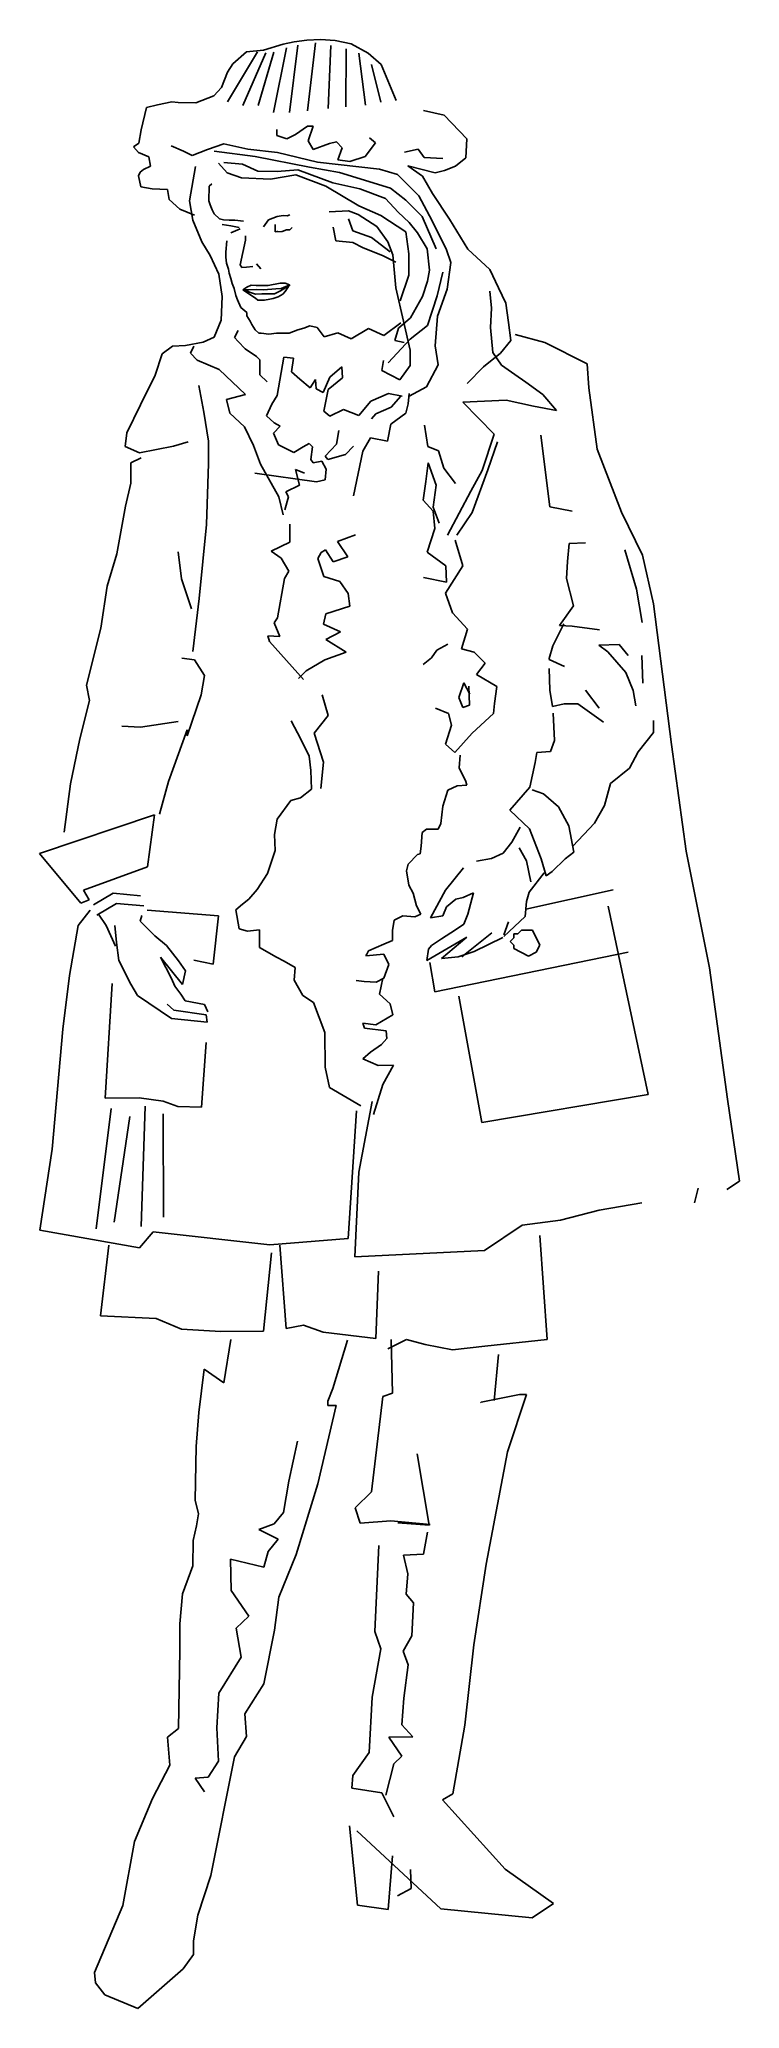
# Model space of a CAD drawing. Header units: millimetres. Extents: x -1580.13 to -1579.52, y 1846.43 to 1848.16.
import ezdxf

# ---------------------------------------------------------------- set-up
doc = ezdxf.new("R2010")
doc.units = ezdxf.units.MM
doc.header["$LTSCALE"] = 10
doc.layers.add('Humanos', color=2, linetype='Continuous')

msp = doc.modelspace()

# ---------------------------------------------------------------- linework, layer by layer
at = {"layer": 'Humanos'}
for p, q in [((-1579.9338, 1848.1491), (-1579.9167, 1848.1543)), ((-1579.9137, 1848.1513), (-1579.9251, 1848.0946)), ((-1579.9167, 1848.1543), (-1579.9069, 1848.1564)), ((-1579.9039, 1848.1534), (-1579.9111, 1848.0945)), ((-1579.9069, 1848.1564), (-1579.8958, 1848.1578)), ((-1579.8958, 1848.1578), (-1579.8838, 1848.1586)), ((-1579.8883, 1848.1556), (-1579.8953, 1848.0959)), ((-1579.8838, 1848.1586), (-1579.871, 1848.1577)), ((-1579.8749, 1848.1532), (-1579.8773, 1848.098)), ((-1579.871, 1848.1577), (-1579.8569, 1848.1546)), ((-1579.8569, 1848.1546), (-1579.842, 1848.1464)), ((-1579.9391, 1848.1476), (-1579.9654, 1848.1038)), ((-1579.9653, 1848.1298), (-1579.9608, 1848.1373)), ((-1579.9608, 1848.1373), (-1579.9488, 1848.1477)), ((-1579.9317, 1848.1469), (-1579.952, 1848.1007)), ((-1579.9488, 1848.1477), (-1579.9338, 1848.1491)), ((-1579.9248, 1848.1475), (-1579.9386, 1848.1006)), ((-1579.8614, 1848.1502), (-1579.8617, 1848.0994)), ((-1579.8502, 1848.1465), (-1579.8444, 1848.1008)), ((-1579.842, 1848.1464), (-1579.8308, 1848.1366)), ((-1579.8391, 1848.1366), (-1579.831, 1848.1037)), ((-1579.8308, 1848.1366), (-1579.8175, 1848.1051)), ((-1579.9707, 1848.1164), (-1579.9653, 1848.1298)), ((-1580.0365, 1848.0988), (-1580.0267, 1848.1011)), ((-1580.0267, 1848.1011), (-1580.0141, 1848.104)), ((-1580.0141, 1848.104), (-1580.0088, 1848.1032)), ((-1580.0088, 1848.1032), (-1579.9932, 1848.1031)), ((-1579.9932, 1848.1031), (-1579.9773, 1848.109)), ((-1579.9773, 1848.109), (-1579.9707, 1848.1164)), ((-1580.0411, 1848.0794), (-1580.0365, 1848.0988)), ((-1579.8953, 1848.0825), (-1579.9058, 1848.0751)), ((-1579.8902, 1848.0825), (-1579.8953, 1848.0825)), ((-1579.8948, 1848.0697), (-1579.8902, 1848.0825)), ((-1579.7755, 1848.0922), (-1579.7936, 1848.0962)), ((-1579.7755, 1848.0922), (-1579.7755, 1848.0922)), ((-1579.7556, 1848.0713), (-1579.7755, 1848.0922)), ((-1580.0478, 1848.0645), (-1580.0433, 1848.0675)), ((-1580.0433, 1848.0675), (-1580.0411, 1848.0794)), ((-1580.0149, 1848.0652), (-1580.0039, 1848.0607)), ((-1579.9829, 1848.062), (-1579.9686, 1848.0671)), ((-1579.9686, 1848.0671), (-1579.9477, 1848.0625)), ((-1579.9223, 1848.0743), (-1579.9222, 1848.0796)), ((-1579.9133, 1848.0713), (-1579.9223, 1848.0743)), ((-1579.9058, 1848.0751), (-1579.9133, 1848.0713)), ((-1579.8903, 1848.0622), (-1579.8948, 1848.0697)), ((-1579.876, 1848.0674), (-1579.8903, 1848.0622)), ((-1579.87, 1848.0689), (-1579.876, 1848.0674)), ((-1579.8649, 1848.0635), (-1579.87, 1848.0689)), ((-1579.8356, 1848.0679), (-1579.8447, 1848.056)), ((-1579.841, 1848.0724), (-1579.8356, 1848.0679)), ((-1579.7556, 1848.0713), (-1579.7565, 1848.0548)), ((-1580.0434, 1848.0594), (-1580.0478, 1848.0645)), ((-1580.0344, 1848.0555), (-1580.0434, 1848.0594)), ((-1580.033, 1848.0474), (-1580.0344, 1848.0555)), ((-1580.0039, 1848.0607), (-1579.9964, 1848.0568)), ((-1579.9964, 1848.0568), (-1579.9829, 1848.062)), ((-1579.977, 1848.0605), (-1579.9411, 1848.0558)), ((-1579.9732, 1848.05), (-1579.9658, 1848.0417)), ((-1579.9687, 1848.0507), (-1579.9523, 1848.0491)), ((-1579.9523, 1848.0491), (-1579.9389, 1848.043)), ((-1579.9477, 1848.0625), (-1579.9217, 1848.0594)), ((-1579.9411, 1848.0558), (-1579.8934, 1848.0466)), ((-1579.9217, 1848.0594), (-1579.8865, 1848.0511)), ((-1579.8865, 1848.0511), (-1579.8321, 1848.0448)), ((-1579.8686, 1848.0531), (-1579.8649, 1848.0635)), ((-1579.8581, 1848.0515), (-1579.8686, 1848.0531)), ((-1579.8447, 1848.056), (-1579.8581, 1848.0515)), ((-1579.8103, 1848.0596), (-1579.7983, 1848.0625)), ((-1579.8074, 1848.0476), (-1579.7946, 1848.0386)), ((-1579.7835, 1848.0415), (-1579.8074, 1848.0476)), ((-1579.7983, 1848.0625), (-1579.793, 1848.055)), ((-1579.793, 1848.055), (-1579.7766, 1848.0541)), ((-1579.7565, 1848.0548), (-1579.7655, 1848.0474)), ((-1580.0435, 1848.0391), (-1580.042, 1848.0421)), ((-1580.0414, 1848.0293), (-1580.0435, 1848.0391)), ((-1580.042, 1848.0421), (-1580.039, 1848.0444)), ((-1580.039, 1848.0444), (-1580.033, 1848.0474)), ((-1579.9935, 1848.0472), (-1579.9988, 1848.0171)), ((-1579.9793, 1848.0319), (-1579.9816, 1848.0298)), ((-1579.9658, 1848.0417), (-1579.9532, 1848.0371)), ((-1579.9532, 1848.0371), (-1579.9278, 1848.0361)), ((-1579.9389, 1848.043), (-1579.9218, 1848.0429)), ((-1579.9278, 1848.0361), (-1579.9054, 1848.0399)), ((-1579.9218, 1848.0429), (-1579.9039, 1848.0443)), ((-1579.9054, 1848.0399), (-1579.8792, 1848.0299)), ((-1579.9039, 1848.0443), (-1579.8732, 1848.0328)), ((-1579.8934, 1848.0466), (-1579.8672, 1848.042)), ((-1579.8732, 1848.0328), (-1579.8493, 1848.0276)), ((-1579.8672, 1848.042), (-1579.8224, 1848.0281)), ((-1579.8321, 1848.0448), (-1579.8164, 1848.0402)), ((-1579.8164, 1848.0402), (-1579.7977, 1848.0213)), ((-1579.7946, 1848.0386), (-1579.7857, 1848.0234)), ((-1579.7752, 1848.0436), (-1579.7835, 1848.0415)), ((-1579.7655, 1848.0474), (-1579.7752, 1848.0436)), ((-1580.0316, 1848.0277), (-1580.0414, 1848.0293)), ((-1580.0181, 1848.027), (-1580.0316, 1848.0277)), ((-1580.0167, 1848.0181), (-1580.0181, 1848.027)), ((-1580.0071, 1848.0097), (-1580.0167, 1848.0181)), ((-1579.9988, 1848.0171), (-1579.9959, 1848)), ((-1579.9816, 1848.0298), (-1579.9817, 1848.017)), ((-1579.9817, 1848.017), (-1579.9805, 1848.0136)), ((-1579.9805, 1848.0136), (-1579.979, 1848.0091)), ((-1579.8792, 1848.0299), (-1579.8502, 1848.0127)), ((-1579.8493, 1848.0276), (-1579.8269, 1848.0191)), ((-1579.8269, 1848.0191), (-1579.8159, 1848.0071)), ((-1579.8224, 1848.0281), (-1579.809, 1848.0176)), ((-1579.809, 1848.0176), (-1579.7948, 1848.0034)), ((-1579.7977, 1848.0213), (-1579.7859, 1847.9995)), ((-1579.7857, 1848.0234), (-1579.7709, 1848.0009)), ((-1579.9944, 1848.0045), (-1580.0071, 1848.0097)), ((-1579.9959, 1848), (-1579.9879, 1847.9812)), ((-1579.9771, 1848.0058), (-1579.979, 1848.0091)), ((-1579.9724, 1848.0014), (-1579.9771, 1848.0058)), ((-1579.9689, 1848.0004), (-1579.9724, 1848.0014)), ((-1579.9625, 1847.9952), (-1579.97, 1847.9963)), ((-1579.9641, 1848.0001), (-1579.9689, 1848.0004)), ((-1579.9641, 1848.0001), (-1579.959, 1848)), ((-1579.959, 1848), (-1579.9515, 1847.9992)), ((-1579.934, 1847.9943), (-1579.9295, 1848.0003)), ((-1579.9295, 1848.0003), (-1579.9256, 1848.0018)), ((-1579.9256, 1848.0018), (-1579.922, 1848.0032)), ((-1579.9236, 1847.9962), (-1579.9236, 1847.9939)), ((-1579.922, 1848.0032), (-1579.9167, 1848.0041)), ((-1579.9167, 1848.0041), (-1579.913, 1848.004)), ((-1579.913, 1848.004), (-1579.9107, 1848.0047)), ((-1579.8592, 1848.0082), (-1579.8763, 1848.0075)), ((-1579.8593, 1848.0014), (-1579.8555, 1847.9909)), ((-1579.8509, 1848.0052), (-1579.8592, 1848.0082)), ((-1579.8346, 1847.9946), (-1579.8509, 1848.0052)), ((-1579.8502, 1848.0127), (-1579.8309, 1848.0042)), ((-1579.8309, 1848.0042), (-1579.8092, 1847.99)), ((-1579.8159, 1848.0071), (-1579.8061, 1847.9981)), ((-1579.8061, 1847.9981), (-1579.7987, 1847.9891)), ((-1579.7948, 1848.0034), (-1579.7824, 1847.9749)), ((-1579.7859, 1847.9995), (-1579.7734, 1847.974)), ((-1579.7709, 1848.0009), (-1579.7546, 1847.9748)), ((-1579.9879, 1847.9812), (-1579.9805, 1847.9692)), ((-1579.967, 1847.9721), (-1579.9661, 1847.9819)), ((-1579.9551, 1847.9936), (-1579.9625, 1847.9952)), ((-1579.9542, 1847.9925), (-1579.9624, 1847.9889)), ((-1579.9497, 1847.9825), (-1579.9543, 1847.9609)), ((-1579.9496, 1847.9863), (-1579.9497, 1847.9825)), ((-1579.9236, 1847.9939), (-1579.9236, 1847.99)), ((-1579.9236, 1847.99), (-1579.9176, 1847.9902)), ((-1579.9221, 1847.9902), (-1579.9212, 1847.9902)), ((-1579.9176, 1847.9902), (-1579.9138, 1847.9917)), ((-1579.9138, 1847.9917), (-1579.9108, 1847.9916)), ((-1579.9108, 1847.9916), (-1579.9101, 1847.9923)), ((-1579.9101, 1847.9923), (-1579.9086, 1847.9938)), ((-1579.8728, 1847.994), (-1579.8705, 1847.982)), ((-1579.8705, 1847.982), (-1579.8555, 1847.9805)), ((-1579.8555, 1847.9909), (-1579.8391, 1847.9849)), ((-1579.8555, 1847.9805), (-1579.8466, 1847.9759)), ((-1579.8391, 1847.9849), (-1579.8227, 1847.9722)), ((-1579.825, 1847.9811), (-1579.8346, 1847.9946)), ((-1579.8206, 1847.9698), (-1579.825, 1847.9811)), ((-1579.8092, 1847.99), (-1579.8063, 1847.9706)), ((-1579.7987, 1847.9891), (-1579.7905, 1847.975)), ((-1579.9805, 1847.9692), (-1579.9731, 1847.9527)), ((-1579.967, 1847.9676), (-1579.967, 1847.9721)), ((-1579.9662, 1847.9625), (-1579.967, 1847.9676)), ((-1579.9647, 1847.9572), (-1579.9662, 1847.9625)), ((-1579.9361, 1847.9574), (-1579.9401, 1847.9619)), ((-1579.8466, 1847.9759), (-1579.8296, 1847.9692)), ((-1579.8296, 1847.9692), (-1579.8177, 1847.9632)), ((-1579.8178, 1847.9408), (-1579.8206, 1847.9698)), ((-1579.8063, 1847.9706), (-1579.8064, 1847.9518)), ((-1579.7905, 1847.975), (-1579.7884, 1847.9562)), ((-1579.7734, 1847.974), (-1579.7696, 1847.9629)), ((-1579.7696, 1847.9629), (-1579.7727, 1847.9397)), ((-1579.7546, 1847.9748), (-1579.7353, 1847.9568)), ((-1579.9731, 1847.9527), (-1579.9702, 1847.9333)), ((-1579.9641, 1847.9535), (-1579.9647, 1847.9572)), ((-1579.9626, 1847.949), (-1579.9641, 1847.9535)), ((-1579.9612, 1847.9445), (-1579.9626, 1847.949)), ((-1579.9597, 1847.9401), (-1579.9612, 1847.9445)), ((-1579.9543, 1847.9609), (-1579.9528, 1847.9586)), ((-1579.9528, 1847.9586), (-1579.9487, 1847.9588)), ((-1579.9487, 1847.9588), (-1579.9432, 1847.9594)), ((-1579.9298, 1847.9429), (-1579.9193, 1847.945)), ((-1579.9193, 1847.945), (-1579.9149, 1847.9449)), ((-1579.9149, 1847.9449), (-1579.911, 1847.9434)), ((-1579.8064, 1847.9518), (-1579.814, 1847.9294)), ((-1579.79, 1847.9466), (-1579.7946, 1847.9332)), ((-1579.7884, 1847.9562), (-1579.79, 1847.9466)), ((-1579.7765, 1847.9546), (-1579.7817, 1847.9337)), ((-1579.7353, 1847.9568), (-1579.7279, 1847.9409)), ((-1579.9702, 1847.9333), (-1579.971, 1847.9124)), ((-1579.9582, 1847.9341), (-1579.9597, 1847.9401)), ((-1579.9568, 1847.9302), (-1579.9582, 1847.9341)), ((-1579.9538, 1847.9236), (-1579.9568, 1847.9302)), ((-1579.9521, 1847.939), (-1579.9484, 1847.9415)), ((-1579.9521, 1847.939), (-1579.941, 1847.9351)), ((-1579.9467, 1847.939), (-1579.9521, 1847.939)), ((-1579.941, 1847.9316), (-1579.9521, 1847.939)), ((-1579.9484, 1847.9415), (-1579.9447, 1847.943)), ((-1579.94, 1847.9393), (-1579.9467, 1847.939)), ((-1579.9447, 1847.943), (-1579.9403, 1847.9429)), ((-1579.941, 1847.9351), (-1579.9352, 1847.9355)), ((-1579.9388, 1847.9301), (-1579.941, 1847.9316)), ((-1579.9403, 1847.9429), (-1579.9358, 1847.9429)), ((-1579.9338, 1847.9389), (-1579.94, 1847.9393)), ((-1579.9329, 1847.9301), (-1579.9388, 1847.9301)), ((-1579.9358, 1847.9429), (-1579.9298, 1847.9429)), ((-1579.9352, 1847.9355), (-1579.9282, 1847.9356)), ((-1579.9232, 1847.94), (-1579.9338, 1847.9389)), ((-1579.9284, 1847.9309), (-1579.9329, 1847.9301)), ((-1579.9254, 1847.9315), (-1579.9284, 1847.9309)), ((-1579.9282, 1847.9356), (-1579.9242, 1847.9356)), ((-1579.9209, 1847.933), (-1579.9254, 1847.9315)), ((-1579.9242, 1847.9356), (-1579.9189, 1847.9382)), ((-1579.9184, 1847.9403), (-1579.9232, 1847.94)), ((-1579.917, 1847.9353), (-1579.9209, 1847.933)), ((-1579.9189, 1847.9382), (-1579.9107, 1847.9431)), ((-1579.9109, 1847.9433), (-1579.9184, 1847.9403)), ((-1579.9149, 1847.9375), (-1579.917, 1847.9353)), ((-1579.9119, 1847.9419), (-1579.9149, 1847.9375)), ((-1579.911, 1847.9428), (-1579.9119, 1847.9419)), ((-1579.911, 1847.9434), (-1579.911, 1847.9428)), ((-1579.8111, 1847.9115), (-1579.8178, 1847.9408)), ((-1579.7946, 1847.9332), (-1579.8051, 1847.9145)), ((-1579.7817, 1847.9337), (-1579.7902, 1847.9078)), ((-1579.7727, 1847.9397), (-1579.7812, 1847.9158)), ((-1579.7354, 1847.938), (-1579.734, 1847.923)), ((-1579.7279, 1847.9409), (-1579.7214, 1847.9274)), ((-1579.7214, 1847.9274), (-1579.7191, 1847.9104)), ((-1579.971, 1847.9124), (-1579.977, 1847.8975)), ((-1579.9485, 1847.9191), (-1579.9538, 1847.9236)), ((-1579.9485, 1847.9161), (-1579.9485, 1847.9191)), ((-1579.9456, 1847.9116), (-1579.9485, 1847.9161)), ((-1579.9441, 1847.9086), (-1579.9456, 1847.9116)), ((-1579.8135, 1847.91), (-1579.8285, 1847.899)), ((-1579.8051, 1847.9145), (-1579.8156, 1847.9055)), ((-1579.8053, 1847.8861), (-1579.8111, 1847.9115)), ((-1579.7812, 1847.9158), (-1579.7835, 1847.8898)), ((-1579.734, 1847.923), (-1579.7349, 1847.906)), ((-1579.7191, 1847.9104), (-1579.7171, 1847.8946)), ((-1579.9868, 1847.893), (-1580.0024, 1847.8901)), ((-1579.977, 1847.8975), (-1579.9868, 1847.893)), ((-1579.9562, 1847.9035), (-1579.9594, 1847.8972)), ((-1579.9594, 1847.8972), (-1579.9562, 1847.8937)), ((-1579.9562, 1847.8937), (-1579.95, 1847.8874)), ((-1579.9411, 1847.9041), (-1579.9441, 1847.9086)), ((-1579.9381, 1847.9011), (-1579.9411, 1847.9041)), ((-1579.936, 1847.9011), (-1579.9381, 1847.9011)), ((-1579.9292, 1847.9002), (-1579.936, 1847.9011)), ((-1579.9226, 1847.901), (-1579.9292, 1847.9002)), ((-1579.9181, 1847.901), (-1579.9226, 1847.901)), ((-1579.9113, 1847.9009), (-1579.9181, 1847.901)), ((-1579.9038, 1847.9039), (-1579.9113, 1847.9009)), ((-1579.8986, 1847.9054), (-1579.9038, 1847.9039)), ((-1579.8933, 1847.9075), (-1579.8986, 1847.9054)), ((-1579.8867, 1847.906), (-1579.8933, 1847.9075)), ((-1579.8808, 1847.8978), (-1579.8867, 1847.906)), ((-1579.8688, 1847.9014), (-1579.8808, 1847.8978)), ((-1579.8569, 1847.8962), (-1579.8688, 1847.9014)), ((-1579.8419, 1847.9051), (-1579.8569, 1847.8962)), ((-1579.8285, 1847.899), (-1579.8419, 1847.9051)), ((-1579.8052, 1847.8959), (-1579.8247, 1847.8751)), ((-1579.8156, 1847.9055), (-1579.8187, 1847.8945)), ((-1579.8187, 1847.8945), (-1579.8106, 1847.8929)), ((-1579.7902, 1847.9078), (-1579.8052, 1847.8959)), ((-1579.7349, 1847.906), (-1579.7327, 1847.8842)), ((-1579.7171, 1847.8946), (-1579.7261, 1847.8835)), ((-1579.6872, 1847.8929), (-1579.7132, 1847.8999)), ((-1579.65, 1847.8741), (-1579.6872, 1847.8929)), ((-1580.0228, 1847.8828), (-1580.0288, 1847.8642)), ((-1580.0138, 1847.8896), (-1580.0228, 1847.8828)), ((-1580.0024, 1847.8901), (-1580.0138, 1847.8896)), ((-1579.995, 1847.8895), (-1579.998, 1847.8835)), ((-1579.998, 1847.8835), (-1579.9921, 1847.8775)), ((-1579.9921, 1847.8775), (-1579.9727, 1847.8691)), ((-1579.95, 1847.8874), (-1579.9401, 1847.8807)), ((-1579.9401, 1847.8807), (-1579.937, 1847.8776)), ((-1579.937, 1847.8776), (-1579.937, 1847.8646)), ((-1579.922, 1847.8464), (-1579.9159, 1847.8801)), ((-1579.9159, 1847.8801), (-1579.9077, 1847.8792)), ((-1579.9077, 1847.8792), (-1579.9093, 1847.8672)), ((-1579.8286, 1847.8772), (-1579.8301, 1847.8683)), ((-1579.8053, 1847.8726), (-1579.8053, 1847.8861)), ((-1579.7835, 1847.8898), (-1579.7806, 1847.8733)), ((-1579.7261, 1847.8835), (-1579.7411, 1847.8716)), ((-1579.7327, 1847.8842), (-1579.7253, 1847.873)), ((-1580.0288, 1847.8642), (-1580.0416, 1847.8381)), ((-1579.9727, 1847.8691), (-1579.9497, 1847.8474)), ((-1579.937, 1847.8646), (-1579.9307, 1847.8583)), ((-1579.9307, 1847.8583), (-1579.9307, 1847.8583)), ((-1579.9093, 1847.8672), (-1579.9019, 1847.8606)), ((-1579.9019, 1847.8606), (-1579.8929, 1847.853)), ((-1579.8929, 1847.853), (-1579.8884, 1847.8605)), ((-1579.8884, 1847.8605), (-1579.8876, 1847.8522)), ((-1579.8817, 1847.8491), (-1579.8756, 1847.8625)), ((-1579.8645, 1847.8618), (-1579.8772, 1847.8515)), ((-1579.8756, 1847.8625), (-1579.8651, 1847.8715)), ((-1579.8651, 1847.8715), (-1579.8645, 1847.8618)), ((-1579.8301, 1847.8683), (-1579.8144, 1847.8601)), ((-1579.8144, 1847.8601), (-1579.8053, 1847.8726)), ((-1579.7806, 1847.8733), (-1579.7911, 1847.854)), ((-1579.7411, 1847.8716), (-1579.7553, 1847.8568)), ((-1579.7253, 1847.873), (-1579.7134, 1847.8647)), ((-1579.7134, 1847.8647), (-1579.7038, 1847.858)), ((-1579.7038, 1847.858), (-1579.6889, 1847.8474)), ((-1579.6486, 1847.8532), (-1579.65, 1847.8741)), ((-1579.9907, 1847.8551), (-1579.9863, 1847.8318)), ((-1579.9497, 1847.8474), (-1579.9662, 1847.843)), ((-1579.9662, 1847.843), (-1579.9633, 1847.831)), ((-1579.9265, 1847.8389), (-1579.922, 1847.8464)), ((-1579.8876, 1847.8522), (-1579.8817, 1847.8491)), ((-1579.8772, 1847.8515), (-1579.8811, 1847.8327)), ((-1579.8504, 1847.8289), (-1579.8399, 1847.8414)), ((-1579.8399, 1847.8414), (-1579.8243, 1847.8482)), ((-1579.8243, 1847.8482), (-1579.8123, 1847.8458)), ((-1579.8135, 1847.8458), (-1579.822, 1847.8362)), ((-1579.8061, 1847.8481), (-1579.807, 1847.8391)), ((-1579.7911, 1847.854), (-1579.8061, 1847.8457)), ((-1579.721, 1847.8423), (-1579.7592, 1847.8404)), ((-1579.6971, 1847.837), (-1579.721, 1847.8423)), ((-1579.6889, 1847.8474), (-1579.6771, 1847.8331)), ((-1579.6414, 1847.7994), (-1579.6486, 1847.8532)), ((-1580.0416, 1847.8381), (-1580.0537, 1847.8136)), ((-1579.9863, 1847.8318), (-1579.982, 1847.8064)), ((-1579.9633, 1847.831), (-1579.9505, 1847.819)), ((-1579.9311, 1847.8285), (-1579.9265, 1847.8389)), ((-1579.9245, 1847.8225), (-1579.9311, 1847.8285)), ((-1579.8811, 1847.8327), (-1579.8758, 1847.8282)), ((-1579.8758, 1847.8282), (-1579.8638, 1847.8341)), ((-1579.8638, 1847.8341), (-1579.8504, 1847.8289)), ((-1579.8354, 1847.8303), (-1579.8393, 1847.8259)), ((-1579.822, 1847.8362), (-1579.8354, 1847.8303)), ((-1579.8092, 1847.8308), (-1579.8221, 1847.8213)), ((-1579.807, 1847.8391), (-1579.8092, 1847.8308)), ((-1579.7592, 1847.8404), (-1579.7316, 1847.8125)), ((-1579.6771, 1847.8331), (-1579.6971, 1847.837)), ((-1580.0537, 1847.8136), (-1580.0552, 1847.8016)), ((-1579.982, 1847.8064), (-1579.9821, 1847.7869)), ((-1579.9505, 1847.819), (-1579.9425, 1847.8025)), ((-1579.9252, 1847.8135), (-1579.9192, 1847.8195)), ((-1579.9208, 1847.803), (-1579.9252, 1847.8135)), ((-1579.9192, 1847.8195), (-1579.9245, 1847.8225)), ((-1579.87, 1847.8036), (-1579.8678, 1847.8156)), ((-1579.84, 1847.8094), (-1579.8469, 1847.7975)), ((-1579.8251, 1847.8064), (-1579.84, 1847.8094)), ((-1579.8221, 1847.8213), (-1579.8251, 1847.8064)), ((-1579.7928, 1847.8203), (-1579.7899, 1847.8017)), ((-1579.7316, 1847.8125), (-1579.7422, 1847.7805)), ((-1579.6906, 1847.8116), (-1579.6827, 1847.7488)), ((-1580.0552, 1847.8016), (-1580.0427, 1847.7962)), ((-1580.0412, 1847.7917), (-1580.0502, 1847.7873)), ((-1580.0427, 1847.7962), (-1580.0127, 1847.802)), ((-1580.0127, 1847.802), (-1579.9999, 1847.8058)), ((-1579.9425, 1847.8025), (-1579.9366, 1847.7861)), ((-1579.9073, 1847.7963), (-1579.9208, 1847.803)), ((-1579.8992, 1847.8014), (-1579.9073, 1847.7963)), ((-1579.8939, 1847.8044), (-1579.8992, 1847.8014)), ((-1579.8909, 1847.8014), (-1579.8939, 1847.8044)), ((-1579.8924, 1847.7903), (-1579.8909, 1847.8014)), ((-1579.8903, 1847.7873), (-1579.8924, 1847.7903)), ((-1579.8828, 1847.7887), (-1579.8903, 1847.7873)), ((-1579.879, 1847.7819), (-1579.8828, 1847.7887)), ((-1579.8798, 1847.7932), (-1579.87, 1847.8036)), ((-1579.8775, 1847.7902), (-1579.8798, 1847.7932)), ((-1579.8619, 1847.7946), (-1579.8775, 1847.7902)), ((-1579.855, 1847.802), (-1579.8619, 1847.7946)), ((-1579.8469, 1847.7975), (-1579.855, 1847.7583)), ((-1579.7899, 1847.8017), (-1579.7803, 1847.7978)), ((-1579.7803, 1847.7978), (-1579.7759, 1847.7828)), ((-1579.7287, 1847.8058), (-1579.7371, 1847.7811)), ((-1579.6199, 1847.744), (-1579.6414, 1847.7994)), ((-1580.0502, 1847.7873), (-1580.0503, 1847.7694)), ((-1579.9821, 1847.7869), (-1579.9839, 1847.7332)), ((-1579.9415, 1847.7784), (-1579.8874, 1847.7708)), ((-1579.9366, 1847.7861), (-1579.9204, 1847.7576)), ((-1579.9059, 1847.7814), (-1579.8978, 1847.7784)), ((-1579.9024, 1847.7679), (-1579.9059, 1847.7814)), ((-1579.8874, 1847.7708), (-1579.8799, 1847.7723)), ((-1579.8799, 1847.7723), (-1579.879, 1847.7819)), ((-1579.7894, 1847.7874), (-1579.7916, 1847.771)), ((-1579.7826, 1847.7679), (-1579.7894, 1847.7874)), ((-1579.7759, 1847.7828), (-1579.7656, 1847.7693)), ((-1579.7422, 1847.7805), (-1579.7522, 1847.7626)), ((-1579.7371, 1847.7811), (-1579.7508, 1847.7438)), ((-1580.0503, 1847.7694), (-1580.0549, 1847.7493)), ((-1579.9204, 1847.7576), (-1579.9166, 1847.7418)), ((-1579.9151, 1847.7462), (-1579.912, 1847.7575)), ((-1579.9144, 1847.762), (-1579.9024, 1847.7679)), ((-1579.912, 1847.7575), (-1579.9144, 1847.762)), ((-1579.7916, 1847.771), (-1579.794, 1847.7545)), ((-1579.794, 1847.7545), (-1579.7851, 1847.7449)), ((-1579.7851, 1847.7485), (-1579.7826, 1847.7679)), ((-1579.7522, 1847.7626), (-1579.7724, 1847.7239)), ((-1580.0549, 1847.7493), (-1580.0626, 1847.7076)), ((-1579.7798, 1847.7344), (-1579.7851, 1847.7485)), ((-1579.7851, 1847.7449), (-1579.7837, 1847.7299)), ((-1579.7508, 1847.7438), (-1579.7643, 1847.7239)), ((-1579.6827, 1847.7488), (-1579.6633, 1847.7449)), ((-1579.6016, 1847.7065), (-1579.6199, 1847.744)), ((-1579.9839, 1847.7332), (-1579.9902, 1847.6683)), ((-1579.9108, 1847.7178), (-1579.9107, 1847.7336)), ((-1579.8533, 1847.7243), (-1579.8689, 1847.7185)), ((-1579.7837, 1847.7299), (-1579.7904, 1847.7091)), ((-1580.0626, 1847.7076), (-1580.0708, 1847.6792)), ((-1580.0088, 1847.7094), (-1580.0059, 1847.6855)), ((-1579.9272, 1847.7098), (-1579.9108, 1847.7178)), ((-1579.9183, 1847.7038), (-1579.9272, 1847.7098)), ((-1579.9118, 1847.6924), (-1579.9183, 1847.7038)), ((-1579.8833, 1847.7087), (-1579.8863, 1847.7036)), ((-1579.8863, 1847.7036), (-1579.881, 1847.6878)), ((-1579.8794, 1847.711), (-1579.8833, 1847.7087)), ((-1579.8729, 1847.7005), (-1579.8794, 1847.711)), ((-1579.86, 1847.705), (-1579.8729, 1847.7005)), ((-1579.8689, 1847.7185), (-1579.86, 1847.705)), ((-1579.7904, 1847.7091), (-1579.7741, 1847.697)), ((-1579.7658, 1847.7194), (-1579.7591, 1847.6969)), ((-1579.6658, 1847.7165), (-1579.6673, 1847.7009)), ((-1579.6515, 1847.7173), (-1579.6658, 1847.7165)), ((-1579.6069, 1847.6767), (-1579.6171, 1847.7111)), ((-1579.592, 1847.6638), (-1579.6016, 1847.7065)), ((-1580.0059, 1847.6855), (-1579.9971, 1847.6594)), ((-1579.9216, 1847.6515), (-1579.9154, 1847.6858)), ((-1579.9154, 1847.6858), (-1579.9118, 1847.6924)), ((-1579.881, 1847.6878), (-1579.867, 1847.6832)), ((-1579.7735, 1847.6827), (-1579.7935, 1847.6867)), ((-1579.7591, 1847.6969), (-1579.7742, 1847.6731)), ((-1579.7741, 1847.697), (-1579.7735, 1847.6827)), ((-1579.6673, 1847.7009), (-1579.6681, 1847.686)), ((-1579.6681, 1847.686), (-1579.6622, 1847.662)), ((-1580.0708, 1847.6792), (-1580.0764, 1847.6425)), ((-1579.9902, 1847.6683), (-1579.9958, 1847.622)), ((-1579.867, 1847.6832), (-1579.8596, 1847.6727)), ((-1579.8596, 1847.6727), (-1579.8581, 1847.6616)), ((-1579.7742, 1847.6731), (-1579.7683, 1847.6558)), ((-1579.6019, 1847.6474), (-1579.6069, 1847.6767)), ((-1579.9246, 1847.647), (-1579.9216, 1847.6515)), ((-1579.8791, 1847.6549), (-1579.8813, 1847.646)), ((-1579.8581, 1847.6616), (-1579.8791, 1847.6549)), ((-1579.7683, 1847.6558), (-1579.755, 1847.6416)), ((-1579.6622, 1847.662), (-1579.6743, 1847.6448)), ((-1579.5762, 1847.5404), (-1579.592, 1847.6638)), ((-1580.0764, 1847.6425), (-1580.0892, 1847.5925)), ((-1579.93, 1847.6358), (-1579.9195, 1847.6351)), ((-1579.9285, 1847.6306), (-1579.93, 1847.6358)), ((-1579.9195, 1847.6351), (-1579.9246, 1847.647)), ((-1579.8813, 1847.646), (-1579.8664, 1847.6393)), ((-1579.8664, 1847.6393), (-1579.8792, 1847.6325)), ((-1579.755, 1847.6416), (-1579.7604, 1847.6244)), ((-1579.6706, 1847.6463), (-1579.6803, 1847.6269)), ((-1579.6743, 1847.6448), (-1579.6632, 1847.6441)), ((-1579.6632, 1847.6441), (-1579.6393, 1847.641)), ((-1580.0054, 1847.6161), (-1579.9943, 1847.6146)), ((-1579.8988, 1847.5974), (-1579.9285, 1847.6306)), ((-1579.8613, 1847.6213), (-1579.88, 1847.6146)), ((-1579.8792, 1847.6325), (-1579.8613, 1847.6213)), ((-1579.7865, 1847.6164), (-1579.794, 1847.6105)), ((-1579.7819, 1847.623), (-1579.7865, 1847.6164)), ((-1579.7723, 1847.6283), (-1579.7819, 1847.623)), ((-1579.7604, 1847.6244), (-1579.7491, 1847.6213)), ((-1579.7491, 1847.6213), (-1579.7395, 1847.6117)), ((-1579.6803, 1847.6269), (-1579.6834, 1847.6159)), ((-1579.64, 1847.6276), (-1579.6221, 1847.6281)), ((-1579.6319, 1847.6215), (-1579.64, 1847.6276)), ((-1579.6162, 1847.6035), (-1579.6319, 1847.6215)), ((-1579.6221, 1847.6281), (-1579.614, 1847.6185)), ((-1579.6013, 1847.5943), (-1579.6021, 1847.6184)), ((-1579.9943, 1847.6146), (-1579.9855, 1847.6009)), ((-1579.9855, 1847.6009), (-1579.9885, 1847.5838)), ((-1579.8964, 1847.6051), (-1579.9033, 1847.5983)), ((-1579.88, 1847.6146), (-1579.8964, 1847.6051)), ((-1579.7395, 1847.6117), (-1579.7471, 1847.6019)), ((-1579.7471, 1847.6019), (-1579.7292, 1847.5913)), ((-1579.6834, 1847.6159), (-1579.6834, 1847.615)), ((-1579.6834, 1847.615), (-1579.67, 1847.6089)), ((-1579.6834, 1847.6069), (-1579.6829, 1847.5881)), ((-1579.6097, 1847.5877), (-1579.6162, 1847.6035)), ((-1580.0892, 1847.5925), (-1580.0863, 1847.579)), ((-1579.9885, 1847.5838), (-1580.0007, 1847.548)), ((-1579.8772, 1847.5659), (-1579.8825, 1847.5839)), ((-1579.7627, 1847.5817), (-1579.7582, 1847.5945)), ((-1579.7592, 1847.5727), (-1579.7627, 1847.5817)), ((-1579.7582, 1847.5945), (-1579.7531, 1847.5846)), ((-1579.7537, 1847.5915), (-1579.7532, 1847.575)), ((-1579.7292, 1847.5913), (-1579.7314, 1847.5764)), ((-1579.6829, 1847.5881), (-1579.6806, 1847.5738)), ((-1579.6515, 1847.5879), (-1579.6397, 1847.5721)), ((-1579.6074, 1847.5742), (-1579.6097, 1847.5877)), ((-1580.0863, 1847.579), (-1580.0948, 1847.5455)), ((-1579.8893, 1847.5504), (-1579.8772, 1847.5659)), ((-1579.7718, 1847.5677), (-1579.7831, 1847.5722)), ((-1579.7689, 1847.5572), (-1579.7718, 1847.5677)), ((-1579.7532, 1847.575), (-1579.7592, 1847.5727)), ((-1579.7323, 1847.5675), (-1579.751, 1847.5503)), ((-1579.7314, 1847.5764), (-1579.7323, 1847.5675)), ((-1579.6806, 1847.5738), (-1579.6702, 1847.5761)), ((-1579.68, 1847.5678), (-1579.6787, 1847.5439)), ((-1579.6702, 1847.5761), (-1579.6582, 1847.576)), ((-1579.6582, 1847.576), (-1579.6359, 1847.5601)), ((-1580.058, 1847.5564), (-1580.0416, 1847.5557)), ((-1580.0416, 1847.5557), (-1580.0087, 1847.5606)), ((-1580.0007, 1847.5531), (-1580.0173, 1847.5078)), ((-1580.0007, 1847.548), (-1580.0007, 1847.5531)), ((-1579.9012, 1847.5451), (-1579.9095, 1847.561)), ((-1579.8813, 1847.5249), (-1579.8893, 1847.5504)), ((-1579.7743, 1847.5408), (-1579.7689, 1847.5572)), ((-1579.751, 1847.5503), (-1579.766, 1847.5333)), ((-1579.6055, 1847.5339), (-1579.592, 1847.5509)), ((-1579.592, 1847.5509), (-1579.5919, 1847.5614)), ((-1580.0948, 1847.5455), (-1580.1031, 1847.5059)), ((-1579.8939, 1847.5301), (-1579.9012, 1847.5451)), ((-1579.8924, 1847.5175), (-1579.8939, 1847.5301)), ((-1579.766, 1847.5333), (-1579.7743, 1847.5408)), ((-1579.7615, 1847.5309), (-1579.7624, 1847.5198)), ((-1579.6943, 1847.5335), (-1579.6958, 1847.5246)), ((-1579.6823, 1847.5343), (-1579.6943, 1847.5335)), ((-1579.6787, 1847.5439), (-1579.6823, 1847.5343)), ((-1579.613, 1847.5196), (-1579.6055, 1847.5339)), ((-1579.5633, 1847.447), (-1579.5762, 1847.5404)), ((-1579.8919, 1847.5011), (-1579.8924, 1847.5175)), ((-1579.8836, 1847.5017), (-1579.8813, 1847.5249)), ((-1579.7624, 1847.5198), (-1579.7565, 1847.5078)), ((-1579.6958, 1847.5246), (-1579.7004, 1847.503)), ((-1579.6296, 1847.5063), (-1579.613, 1847.5196)), ((-1580.1031, 1847.5059), (-1580.1087, 1847.4634)), ((-1580.0173, 1847.5078), (-1580.025, 1847.4794)), ((-1579.9015, 1847.4937), (-1579.8919, 1847.5011)), ((-1579.7722, 1847.5004), (-1579.7767, 1847.4862)), ((-1579.764, 1847.504), (-1579.7722, 1847.5004)), ((-1579.7557, 1847.5048), (-1579.764, 1847.504)), ((-1579.7565, 1847.5078), (-1579.7557, 1847.5048)), ((-1579.7004, 1847.503), (-1579.7178, 1847.4829)), ((-1579.6885, 1847.497), (-1579.6983, 1847.5007)), ((-1579.6751, 1847.4856), (-1579.6885, 1847.497)), ((-1579.6348, 1847.4869), (-1579.6296, 1847.5063)), ((-1580.1304, 1847.4448), (-1580.0294, 1847.4786)), ((-1580.0294, 1847.4786), (-1580.0357, 1847.4332)), ((-1579.9219, 1847.475), (-1579.9099, 1847.4914)), ((-1579.9099, 1847.4914), (-1579.9015, 1847.4937)), ((-1579.7767, 1847.4862), (-1579.7783, 1847.4712)), ((-1579.7178, 1847.4829), (-1579.7006, 1847.4663)), ((-1579.6663, 1847.4691), (-1579.6751, 1847.4856)), ((-1579.6438, 1847.4714), (-1579.6348, 1847.4869)), ((-1579.9241, 1847.4616), (-1579.9219, 1847.475)), ((-1579.9235, 1847.4475), (-1579.9241, 1847.4616)), ((-1579.7948, 1847.4632), (-1579.7957, 1847.4513)), ((-1579.7911, 1847.4662), (-1579.7948, 1847.4632)), ((-1579.7807, 1847.4661), (-1579.7911, 1847.4662)), ((-1579.7783, 1847.4712), (-1579.7807, 1847.4661)), ((-1579.7089, 1847.4678), (-1579.7161, 1847.4548)), ((-1579.7006, 1847.4663), (-1579.6903, 1847.4402)), ((-1579.6619, 1847.4461), (-1579.6663, 1847.4691)), ((-1579.6627, 1847.4512), (-1579.6438, 1847.4714)), ((-1580.0941, 1847.4013), (-1580.1304, 1847.4448)), ((-1579.9303, 1847.4273), (-1579.9235, 1847.4475)), ((-1579.7987, 1847.4438), (-1579.8069, 1847.4355)), ((-1579.7964, 1847.4444), (-1579.7987, 1847.4438)), ((-1579.7957, 1847.4513), (-1579.7964, 1847.4444)), ((-1579.7236, 1847.4451), (-1579.7341, 1847.4403)), ((-1579.7161, 1847.4548), (-1579.7236, 1847.4451)), ((-1579.7097, 1847.4499), (-1579.7032, 1847.4385)), ((-1579.6694, 1847.4401), (-1579.6619, 1847.4461)), ((-1579.5429, 1847.3445), (-1579.5633, 1847.447)), ((-1580.0357, 1847.4332), (-1580.0917, 1847.4126)), ((-1579.9393, 1847.4132), (-1579.9303, 1847.4273)), ((-1579.8069, 1847.4355), (-1579.8084, 1847.4296)), ((-1579.8084, 1847.4296), (-1579.8063, 1847.417)), ((-1579.7586, 1847.4323), (-1579.7742, 1847.4128)), ((-1579.7341, 1847.4403), (-1579.7471, 1847.438)), ((-1579.7032, 1847.4385), (-1579.6994, 1847.4199)), ((-1579.701, 1847.4108), (-1579.6879, 1847.4279)), ((-1579.6903, 1847.4402), (-1579.6859, 1847.4253)), ((-1579.6859, 1847.4253), (-1579.6808, 1847.4289)), ((-1579.6808, 1847.4289), (-1579.6694, 1847.4401)), ((-1580.0917, 1847.4126), (-1580.0866, 1847.4042)), ((-1580.0828, 1847.3997), (-1580.0657, 1847.4101)), ((-1580.0657, 1847.4101), (-1580.0418, 1847.4078)), ((-1579.9468, 1847.4049), (-1579.9393, 1847.4132)), ((-1579.8063, 1847.417), (-1579.8025, 1847.4101)), ((-1579.8025, 1847.4101), (-1579.7996, 1847.399)), ((-1579.7742, 1847.4128), (-1579.7874, 1847.3885)), ((-1579.7587, 1847.4063), (-1579.7498, 1847.4104)), ((-1579.7498, 1847.4104), (-1579.7548, 1847.3916)), ((-1579.704, 1847.3961), (-1579.6272, 1847.4129)), ((-1579.7034, 1847.4027), (-1579.701, 1847.4108)), ((-1580.0858, 1847.3952), (-1580.0963, 1847.3818)), ((-1580.0866, 1847.4042), (-1580.0941, 1847.4013)), ((-1580.0799, 1847.3907), (-1580.0627, 1847.4011)), ((-1580.0718, 1847.3817), (-1580.0784, 1847.3916)), ((-1580.0627, 1847.4011), (-1580.0388, 1847.3988)), ((-1580.0359, 1847.395), (-1579.9732, 1847.3901)), ((-1579.9582, 1847.3954), (-1579.9522, 1847.4005)), ((-1579.9553, 1847.3789), (-1579.9582, 1847.3954)), ((-1579.9522, 1847.4005), (-1579.9468, 1847.4049)), ((-1579.796, 1847.3915), (-1579.8011, 1847.3892)), ((-1579.7996, 1847.399), (-1579.796, 1847.3915)), ((-1579.7767, 1847.3901), (-1579.7734, 1847.3982)), ((-1579.7734, 1847.3982), (-1579.7652, 1847.4047)), ((-1579.7652, 1847.4047), (-1579.7587, 1847.4063)), ((-1579.7548, 1847.3916), (-1579.7581, 1847.3828)), ((-1579.7044, 1847.3897), (-1579.7034, 1847.4027)), ((-1579.6316, 1847.3987), (-1579.5967, 1847.2336)), ((-1580.0963, 1847.3818), (-1580.1041, 1847.3379)), ((-1580.0636, 1847.3637), (-1580.0718, 1847.3817)), ((-1580.0643, 1847.3817), (-1580.0629, 1847.3667)), ((-1580.0419, 1847.3854), (-1580.0404, 1847.3905)), ((-1580.0292, 1847.3725), (-1580.0419, 1847.3854)), ((-1579.9732, 1847.3901), (-1579.9779, 1847.3477)), ((-1579.9478, 1847.3766), (-1579.9553, 1847.3789)), ((-1579.9374, 1847.378), (-1579.9478, 1847.3766)), ((-1579.9375, 1847.3624), (-1579.9374, 1847.378)), ((-1579.8208, 1847.3774), (-1579.8209, 1847.3684)), ((-1579.8193, 1847.3863), (-1579.8208, 1847.3774)), ((-1579.8116, 1847.3901), (-1579.8193, 1847.3863)), ((-1579.8011, 1847.3892), (-1579.8116, 1847.3901)), ((-1579.7874, 1847.3885), (-1579.7767, 1847.3901)), ((-1579.7654, 1847.3779), (-1579.7777, 1847.3699)), ((-1579.7581, 1847.3828), (-1579.7654, 1847.3779)), ((-1579.7599, 1847.3542), (-1579.7338, 1847.3752)), ((-1579.7232, 1847.372), (-1579.7044, 1847.3897)), ((-1579.7231, 1847.3735), (-1579.7191, 1847.3849)), ((-1579.7145, 1847.3744), (-1579.7145, 1847.3708)), ((-1579.7109, 1847.3744), (-1579.7145, 1847.3744)), ((-1579.7078, 1847.3775), (-1579.7109, 1847.3744)), ((-1579.6979, 1847.3775), (-1579.7078, 1847.3775)), ((-1579.6917, 1847.3645), (-1579.6979, 1847.3775)), ((-1580.0629, 1847.3667), (-1580.0607, 1847.3511)), ((-1580.0188, 1847.3643), (-1580.0292, 1847.3725)), ((-1580.0084, 1847.3508), (-1580.0188, 1847.3643)), ((-1579.9226, 1847.354), (-1579.9375, 1847.3624)), ((-1579.8419, 1847.3595), (-1579.8434, 1847.3566)), ((-1579.8284, 1847.3654), (-1579.8419, 1847.3595)), ((-1579.8209, 1847.3684), (-1579.8284, 1847.3654)), ((-1579.7908, 1847.3511), (-1579.7556, 1847.3714)), ((-1579.7892, 1847.3609), (-1579.7908, 1847.3511)), ((-1579.7866, 1847.3641), (-1579.7892, 1847.3609)), ((-1579.7777, 1847.3699), (-1579.7866, 1847.3641)), ((-1579.7836, 1847.3234), (-1579.6142, 1847.3582)), ((-1579.7556, 1847.3714), (-1579.7778, 1847.3527)), ((-1579.7632, 1847.3542), (-1579.7492, 1847.359)), ((-1579.7492, 1847.359), (-1579.724, 1847.3712)), ((-1579.7145, 1847.3708), (-1579.7176, 1847.3677)), ((-1579.7176, 1847.3677), (-1579.7145, 1847.3645)), ((-1579.7145, 1847.3645), (-1579.7145, 1847.3614)), ((-1579.7145, 1847.3614), (-1579.7015, 1847.3547)), ((-1579.7015, 1847.3547), (-1579.6948, 1847.3582)), ((-1579.6948, 1847.3582), (-1579.6917, 1847.3645)), ((-1580.0607, 1847.3511), (-1580.0503, 1847.3302)), ((-1580.0242, 1847.3539), (-1580.0049, 1847.3299)), ((-1580.0144, 1847.3351), (-1580.0242, 1847.3539)), ((-1580.0024, 1847.3419), (-1580.0084, 1847.3508)), ((-1580.0049, 1847.3299), (-1580.0024, 1847.3419)), ((-1579.9779, 1847.3477), (-1579.9949, 1847.3514)), ((-1579.9158, 1847.3503), (-1579.9226, 1847.354)), ((-1579.9062, 1847.345), (-1579.9158, 1847.3503)), ((-1579.9069, 1847.3339), (-1579.9062, 1847.345)), ((-1579.8434, 1847.3566), (-1579.844, 1847.3551)), ((-1579.844, 1847.3551), (-1579.8284, 1847.3565)), ((-1579.824, 1847.3475), (-1579.8285, 1847.3356)), ((-1579.8284, 1847.3565), (-1579.824, 1847.3475)), ((-1579.788, 1847.3492), (-1579.7836, 1847.3234)), ((-1579.7778, 1847.3527), (-1579.7632, 1847.3542)), ((-1579.5271, 1847.2293), (-1579.5429, 1847.3445)), ((-1580.1041, 1847.3379), (-1580.1097, 1847.2908)), ((-1580.0726, 1847.2302), (-1580.0667, 1847.3309)), ((-1580.0503, 1847.3302), (-1580.0444, 1847.3203)), ((-1580.0115, 1847.3285), (-1580.0144, 1847.3351)), ((-1580.0064, 1847.3216), (-1580.0115, 1847.3285)), ((-1579.8995, 1847.3204), (-1579.9069, 1847.3339)), ((-1579.8456, 1847.3327), (-1579.8525, 1847.3336)), ((-1579.8352, 1847.332), (-1579.8456, 1847.3327)), ((-1579.8285, 1847.3356), (-1579.8352, 1847.332)), ((-1579.8292, 1847.3356), (-1579.8322, 1847.3215)), ((-1580.0444, 1847.3203), (-1580.0146, 1847.3001)), ((-1580.0125, 1847.3075), (-1580.0184, 1847.3127)), ((-1579.9841, 1847.3035), (-1580.0125, 1847.3075)), ((-1580.0026, 1847.3156), (-1580.0064, 1847.3216)), ((-1579.9855, 1847.3125), (-1580.0026, 1847.3156)), ((-1579.9826, 1847.3059), (-1579.9855, 1847.3125)), ((-1579.8899, 1847.3143), (-1579.8995, 1847.3204)), ((-1579.8802, 1847.288), (-1579.8899, 1847.3143)), ((-1579.8322, 1847.3215), (-1579.8227, 1847.3131)), ((-1579.8227, 1847.3131), (-1579.8204, 1847.3035)), ((-1579.7424, 1847.209), (-1579.7627, 1847.3196)), ((-1580.1097, 1847.2908), (-1580.1192, 1847.1856)), ((-1580.0146, 1847.3001), (-1579.9833, 1847.2969)), ((-1579.9833, 1847.2969), (-1579.9841, 1847.3035)), ((-1579.8798, 1847.2575), (-1579.8802, 1847.288)), ((-1579.8467, 1847.2962), (-1579.8452, 1847.2917)), ((-1579.8354, 1847.2946), (-1579.8467, 1847.2962)), ((-1579.8452, 1847.2917), (-1579.8264, 1847.2892)), ((-1579.8204, 1847.3035), (-1579.8354, 1847.2946)), ((-1579.8264, 1847.2892), (-1579.8258, 1847.2826)), ((-1579.9842, 1847.279), (-1579.9882, 1847.2223)), ((-1579.84, 1847.2707), (-1579.8469, 1847.2648)), ((-1579.8304, 1847.2773), (-1579.84, 1847.2707)), ((-1579.8258, 1847.2826), (-1579.8304, 1847.2773)), ((-1579.876, 1847.2396), (-1579.8798, 1847.2575)), ((-1579.8469, 1847.2648), (-1579.8334, 1847.2588)), ((-1579.8334, 1847.2588), (-1579.82, 1847.2593)), ((-1579.82, 1847.2593), (-1579.8291, 1847.2423)), ((-1579.8486, 1847.2236), (-1579.876, 1847.2396)), ((-1579.8291, 1847.2423), (-1579.8373, 1847.2161)), ((-1580.0673, 1847.2212), (-1580.0807, 1847.1158)), ((-1580.0428, 1847.2307), (-1580.0726, 1847.2302)), ((-1580.0219, 1847.2276), (-1580.0428, 1847.2307)), ((-1580.0375, 1847.2232), (-1580.041, 1847.1178)), ((-1580.0091, 1847.223), (-1580.0219, 1847.2276)), ((-1579.9882, 1847.2223), (-1580.0091, 1847.223)), ((-1579.8597, 1847.1072), (-1579.8522, 1847.2192)), ((-1579.8387, 1847.2274), (-1579.8504, 1847.1654)), ((-1579.5967, 1847.2336), (-1579.7424, 1847.209)), ((-1579.5164, 1847.1576), (-1579.5271, 1847.2293)), ((-1580.051, 1847.2143), (-1580.0649, 1847.1217)), ((-1580.0219, 1847.2165), (-1580.0216, 1847.126)), ((-1580.1192, 1847.1856), (-1580.13, 1847.1146)), ((-1579.8504, 1847.1654), (-1579.8538, 1847.0913)), ((-1579.5529, 1847.1514), (-1579.556, 1847.1385)), ((-1579.5276, 1847.1502), (-1579.5164, 1847.1576)), ((-1579.6397, 1847.132), (-1579.6023, 1847.1386)), ((-1579.74, 1847.0967), (-1579.707, 1847.1189)), ((-1579.707, 1847.1189), (-1579.6735, 1847.1232)), ((-1579.6735, 1847.1232), (-1579.6397, 1847.132)), ((-1580.13, 1847.1146), (-1580.0426, 1847.0992)), ((-1580.0767, 1847.0396), (-1580.0695, 1847.1015)), ((-1580.0426, 1847.0992), (-1580.0306, 1847.1132)), ((-1580.0306, 1847.1132), (-1579.9284, 1847.1016)), ((-1579.9284, 1847.1016), (-1579.8597, 1847.1072)), ((-1579.9195, 1847.1015), (-1579.9139, 1847.0283)), ((-1579.6851, 1847.0187), (-1579.6915, 1847.1099)), ((-1579.934, 1847.026), (-1579.927, 1847.0947)), ((-1579.8538, 1847.0913), (-1579.74, 1847.0967)), ((-1579.8354, 1847.0195), (-1579.8329, 1847.0786)), ((-1580.0767, 1847.0396), (-1580.028, 1847.037)), ((-1580.028, 1847.037), (-1580.0057, 1847.0279)), ((-1579.9139, 1847.0283), (-1579.8989, 1847.0312)), ((-1579.8989, 1847.0312), (-1579.8817, 1847.0251)), ((-1580.0057, 1847.0279), (-1579.9713, 1847.0256)), ((-1579.9713, 1847.0256), (-1579.934, 1847.026)), ((-1579.9624, 1847.0187), (-1579.9686, 1846.9808)), ((-1579.8817, 1847.0251), (-1579.8354, 1847.0195)), ((-1579.873, 1846.9758), (-1579.8602, 1847.0182)), ((-1579.825, 1847.0105), (-1579.8085, 1847.0187)), ((-1579.8219, 1847.0188), (-1579.8207, 1846.9716)), ((-1579.8085, 1847.0187), (-1579.7921, 1847.0142)), ((-1579.7921, 1847.0142), (-1579.7682, 1847.0096)), ((-1579.7682, 1847.0096), (-1579.7398, 1847.013)), ((-1579.7398, 1847.013), (-1579.6851, 1847.0187)), ((-1579.7279, 1847.0055), (-1579.7317, 1846.9652)), ((-1579.9858, 1846.9928), (-1579.9905, 1846.9546)), ((-1579.9686, 1846.9808), (-1579.9858, 1846.9928)), ((-1579.8862, 1846.8922), (-1579.8701, 1846.9608)), ((-1579.8775, 1846.9645), (-1579.873, 1846.9758)), ((-1579.8775, 1846.9609), (-1579.8775, 1846.9645)), ((-1579.8701, 1846.9608), (-1579.8775, 1846.9609)), ((-1579.8291, 1846.9687), (-1579.8391, 1846.8851)), ((-1579.8207, 1846.9716), (-1579.8291, 1846.9687)), ((-1579.7431, 1846.9637), (-1579.7437, 1846.9631)), ((-1579.7093, 1846.9704), (-1579.7431, 1846.9637)), ((-1579.72, 1846.9203), (-1579.7033, 1846.9704)), ((-1579.7033, 1846.9704), (-1579.7093, 1846.9704)), ((-1579.9905, 1846.9546), (-1579.9928, 1846.9248)), ((-1579.904, 1846.9296), (-1579.9116, 1846.8944)), ((-1579.9928, 1846.9248), (-1579.9939, 1846.8778)), ((-1579.7992, 1846.9186), (-1579.7885, 1846.8558)), ((-1579.7385, 1846.8218), (-1579.72, 1846.9203)), ((-1579.9116, 1846.8944), (-1579.9163, 1846.8669)), ((-1579.9051, 1846.8302), (-1579.8862, 1846.8922)), ((-1579.9939, 1846.8778), (-1579.991, 1846.8659)), ((-1579.8391, 1846.8851), (-1579.8535, 1846.8711)), ((-1579.991, 1846.8659), (-1579.9925, 1846.8554)), ((-1579.9244, 1846.8572), (-1579.9379, 1846.8521)), ((-1579.9163, 1846.8669), (-1579.9244, 1846.8572)), ((-1579.8535, 1846.8711), (-1579.8491, 1846.8576)), ((-1579.8491, 1846.8576), (-1579.8222, 1846.8596)), ((-1579.8222, 1846.8596), (-1579.7876, 1846.8564)), ((-1579.7885, 1846.8558), (-1579.8162, 1846.8581)), ((-1579.9956, 1846.8426), (-1579.9957, 1846.8202)), ((-1579.9925, 1846.8554), (-1579.9956, 1846.8426)), ((-1579.9379, 1846.8521), (-1579.9209, 1846.8437)), ((-1579.9209, 1846.8437), (-1579.9299, 1846.8327)), ((-1579.79, 1846.8498), (-1579.7937, 1846.8304)), ((-1579.9628, 1846.826), (-1579.9621, 1846.7985)), ((-1579.9336, 1846.8192), (-1579.9628, 1846.826)), ((-1579.9299, 1846.8327), (-1579.9336, 1846.8192)), ((-1579.9203, 1846.7929), (-1579.9051, 1846.8302)), ((-1579.8328, 1846.8381), (-1579.8362, 1846.7626)), ((-1579.7937, 1846.8304), (-1579.811, 1846.8297)), ((-1579.811, 1846.8297), (-1579.8073, 1846.8132)), ((-1579.7494, 1846.751), (-1579.7385, 1846.8218)), ((-1579.9957, 1846.8202), (-1580.0048, 1846.7957)), ((-1579.8073, 1846.8132), (-1579.8089, 1846.7953)), ((-1580.0048, 1846.7957), (-1580.0071, 1846.7695)), ((-1579.9621, 1846.7985), (-1579.9466, 1846.776)), ((-1579.9243, 1846.7639), (-1579.9203, 1846.7929)), ((-1579.8089, 1846.7953), (-1579.8023, 1846.7878)), ((-1579.8023, 1846.7878), (-1579.8039, 1846.7588)), ((-1579.9466, 1846.776), (-1579.9578, 1846.7656)), ((-1580.0071, 1846.7695), (-1580.0072, 1846.7464)), ((-1579.9578, 1846.7656), (-1579.9534, 1846.7402)), ((-1579.9335, 1846.7168), (-1579.9243, 1846.7639)), ((-1579.8362, 1846.7626), (-1579.8309, 1846.7476)), ((-1579.8039, 1846.7588), (-1579.8115, 1846.7454)), ((-1580.0072, 1846.7464), (-1580.0084, 1846.6775)), ((-1579.9534, 1846.7402), (-1579.973, 1846.7087)), ((-1579.8309, 1846.7476), (-1579.8386, 1846.705)), ((-1579.8115, 1846.7454), (-1579.8071, 1846.7334)), ((-1579.7572, 1846.6806), (-1579.7494, 1846.751)), ((-1579.8071, 1846.7334), (-1579.8109, 1846.7042)), ((-1579.973, 1846.7087), (-1579.9747, 1846.6782)), ((-1579.9501, 1846.6906), (-1579.9335, 1846.7168)), ((-1579.8386, 1846.705), (-1579.8412, 1846.6565)), ((-1579.8109, 1846.7042), (-1579.8125, 1846.6809)), ((-1579.9487, 1846.6706), (-1579.9501, 1846.6906)), ((-1580.0084, 1846.6775), (-1580.0181, 1846.6701)), ((-1580.0181, 1846.6701), (-1580.0161, 1846.6455)), ((-1579.9747, 1846.6782), (-1579.9734, 1846.6489)), ((-1579.9593, 1846.6527), (-1579.9487, 1846.6706)), ((-1579.8029, 1846.6704), (-1579.8239, 1846.6699)), ((-1579.8239, 1846.6699), (-1579.8126, 1846.6534)), ((-1579.8125, 1846.6809), (-1579.8029, 1846.6704)), ((-1579.768, 1846.6203), (-1579.7572, 1846.6806)), ((-1579.9799, 1846.5489), (-1579.9593, 1846.6527)), ((-1579.8412, 1846.6565), (-1579.8554, 1846.6363)), ((-1579.8126, 1846.6534), (-1579.8195, 1846.6466)), ((-1580.0161, 1846.6455), (-1580.0312, 1846.6164)), ((-1579.9824, 1846.6349), (-1579.9937, 1846.6341)), ((-1579.9937, 1846.6341), (-1579.9855, 1846.6221)), ((-1579.9734, 1846.6489), (-1579.9824, 1846.6349)), ((-1579.8554, 1846.6363), (-1579.8563, 1846.6252)), ((-1579.8195, 1846.6466), (-1579.8265, 1846.6191)), ((-1580.0312, 1846.6164), (-1580.0469, 1846.5785)), ((-1579.8563, 1846.6252), (-1579.8301, 1846.6213)), ((-1579.8301, 1846.6213), (-1579.8197, 1846.6003)), ((-1579.777, 1846.615), (-1579.768, 1846.6203)), ((-1579.722, 1846.5543), (-1579.777, 1846.615)), ((-1579.8586, 1846.5924), (-1579.8515, 1846.5228)), ((-1579.852, 1846.5879), (-1579.7784, 1846.5194)), ((-1580.0469, 1846.5785), (-1580.0571, 1846.5224)), ((-1579.8247, 1846.519), (-1579.8208, 1846.5659)), ((-1579.9914, 1846.5139), (-1579.9799, 1846.5489)), ((-1579.8043, 1846.5374), (-1579.8051, 1846.5539)), ((-1579.6797, 1846.5242), (-1579.722, 1846.5543)), ((-1579.8163, 1846.5309), (-1579.8043, 1846.5374)), ((-1580.0571, 1846.5224), (-1580.0819, 1846.4636)), ((-1579.9951, 1846.4915), (-1579.9914, 1846.5139)), ((-1579.8515, 1846.5228), (-1579.8247, 1846.519)), ((-1579.7784, 1846.5194), (-1579.6984, 1846.5115)), ((-1579.6984, 1846.5115), (-1579.6797, 1846.5242)), ((-1580.0042, 1846.4668), (-1579.9952, 1846.4796)), ((-1579.9952, 1846.4796), (-1579.9951, 1846.4915)), ((-1580.0819, 1846.4636), (-1580.0813, 1846.4547)), ((-1580.0441, 1846.432), (-1580.0042, 1846.4668)), ((-1580.0813, 1846.4547), (-1580.0731, 1846.4442)), ((-1580.0731, 1846.4442), (-1580.0441, 1846.432))]:
    msp.add_line(p, q, dxfattribs=at)

doc.saveas('drawing.dxf')
